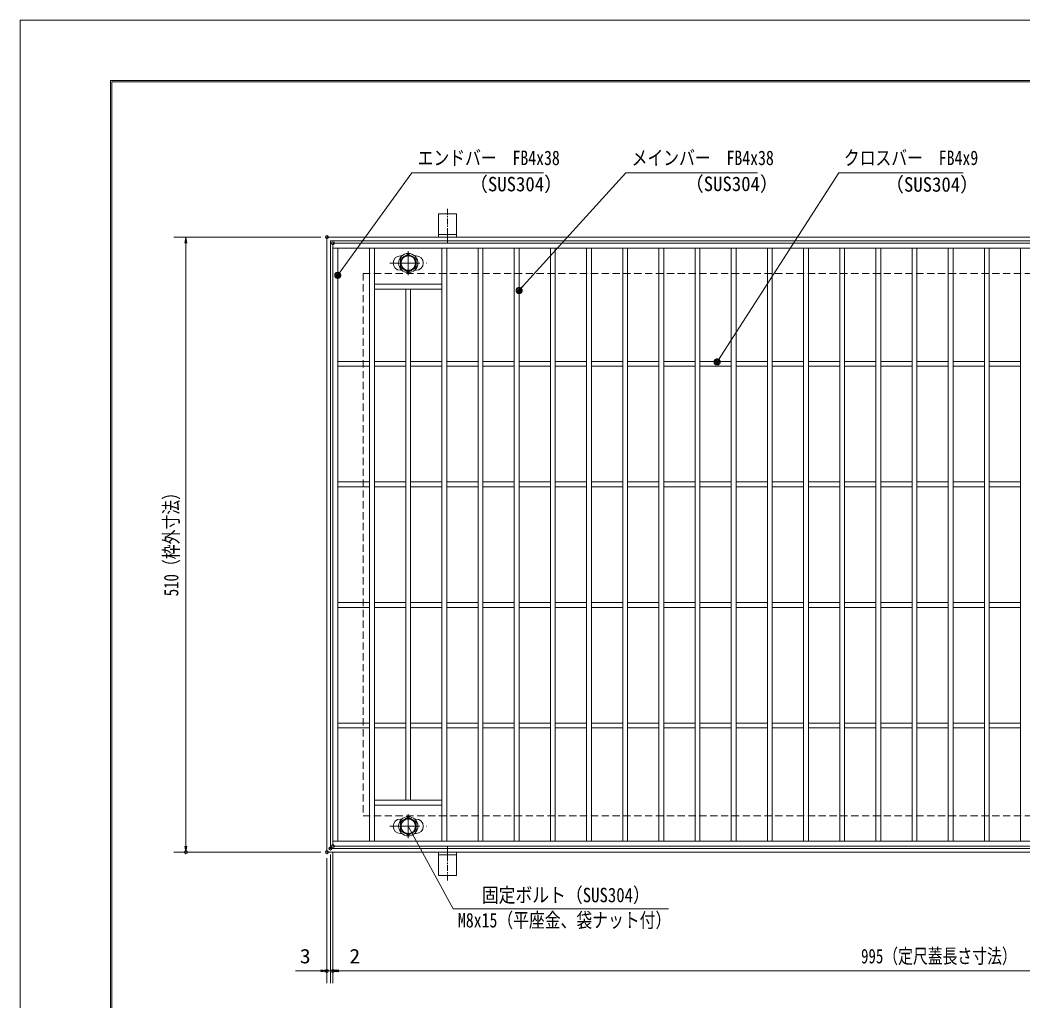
# Model space of a CAD drawing. Units: millimetres, scale not verified. Extents: x -1050 to 1050, y -742 to 742.
# Drawn here: x -1050 to -218, y -71 to 742 of the extents above; entities that cross this region are included whole.
import ezdxf
from ezdxf.enums import TextEntityAlignment as Align

# ---------------------------------------------------------------- set-up
doc = ezdxf.new("R2010")
doc.units = ezdxf.units.MM
doc.header["$LTSCALE"] = 5
doc.header["$PDMODE"] = 32
doc.header["$PDSIZE"] = 2.5
doc.linetypes.add('CHAIN1', pattern=[8, 5, -1, 1, -1])
doc.linetypes.add('DASHED1', pattern=[1.8, 1.2, -0.6])
for name, color, linetype, lineweight in [('0-0_7-図\u3000枠', 4, 'Continuous', 9), ('0-1_寸法注釈', 2, 'Continuous', 9), ('0-2_蓋', 5, 'Continuous', 9), ('0-3_0', 2, 'Continuous', 9), ('0-4_DEFPOINTS', 134, 'Continuous', 9), ('0-7_中心線', 6, 'CHAIN1', 9), ('0-8_枠', 7, 'Continuous', 9), ('0-9_溝開口', 4, 'DASHED1', 9), ('0-A_アンカー', 7, 'Continuous', 9), ('0-B_締付部品', 7, 'Continuous', 9)]:
    doc.layers.add(name, color=color, linetype=linetype, lineweight=lineweight)
doc.styles.add('ＭＳ ゴシック', font='')
doc.styles.get('ＭＳ ゴシック').set_extended_font_data('MS Gothic')

# ---------------------------------------------------------------- blocks, each defined once
blk = doc.blocks.new('_OPEN')
at = {"layer": '0-3_0'}
blk.add_line((0, 0), (-5, 0), dxfattribs=at)
blk.add_lwpolyline([(-5, 0.833), (0, 0), (-5, -0.833)], dxfattribs=at)
blk = doc.blocks.new('A$C5D7C781A')
at = {"layer": '0-A_アンカー', "color": 6, "linetype": 'CHAIN1'}
blk.add_line((37.5, 140.11), (37.5, 0), dxfattribs=at)
at = {"layer": '0-A_アンカー'}
for p, q in [((0, 118.78), (0, 22.26)), ((0, 118.78), (75, 118.78)), ((75, 118.78), (75, 22.26)), ((75, 33.76), (0, 33.76)), ((0, 22.26), (75, 22.26))]:
    blk.add_line(p, q, dxfattribs=at)
blk = doc.blocks.new('_Dot')
at = {"layer": '0-3_0'}
for p, q in [((-2.5, 0), (-5, 0)), ((2.445, 0.5), (-2.445, 0.5)), ((1.997, 1.5), (-1.997, 1.5)), ((2.289, -0.995), (-2.289, -0.995)), ((1.499, -1.995), (-1.499, -1.995))]:
    blk.add_line(p, q, dxfattribs=at)
for points in [[(2.5, 0), (2.48, 0.313), (2.421, 0.622), (2.324, 0.92), (2.191, 1.204), (2.023, 1.469), (1.822, 1.711), (1.594, 1.926), (1.34, 2.111), (1.064, 2.262), (0.773, 2.378), (0.468, 2.456), (0.157, 2.495), (-0.157, 2.495), (-0.468, 2.456), (-0.773, 2.378), (-1.064, 2.262), (-1.34, 2.111), (-1.594, 1.926), (-1.822, 1.711), (-2.023, 1.469), (-2.191, 1.204), (-2.324, 0.92), (-2.421, 0.622), (-2.48, 0.313), (-2.5, 0), (0, 0)], [(-2.5, 0), (-2.48, -0.313), (-2.421, -0.622), (-2.324, -0.92), (-2.191, -1.204), (-2.023, -1.469), (-1.822, -1.711), (-1.594, -1.926), (-1.34, -2.111), (-1.064, -2.262), (-0.773, -2.378), (-0.468, -2.456), (-0.157, -2.495), (0.157, -2.495), (0.468, -2.456), (0.773, -2.378), (1.064, -2.262), (1.34, -2.111), (1.594, -1.926), (1.822, -1.711), (2.023, -1.469), (2.191, -1.204), (2.324, -0.92), (2.421, -0.622), (2.48, -0.313), (2.5, 0), (0, 0)]]:
    blk.add_lwpolyline(points, close=True, dxfattribs=at)

msp = doc.modelspace()

# ---------------------------------------------------------------- linework, layer by layer
at = {"layer": '0-0_7-図\u3000枠'}
for p, q in [((-975, -692.5), (-975, 692.5)), ((-973.75, -691.25), (-973.75, 691.25)), ((-973.75, 691.25), (998.75, 691.25))]:
    msp.add_line(p, q, dxfattribs=at)
msp.add_lwpolyline([(-975, 692.5), (1000, 692.5), (1000, -692.5)], dxfattribs=at)
at = {"layer": '0-1_寸法注釈'}
for p, q in [((-800.45, 562.475), (-922.363, 562.475)), ((-912.363, 557.475), (-912.363, 57.475)), ((-800.45, 52.475), (-922.363, 52.475)), ((-792.45, 50.475), (-792.45, -56.047)), ((-792.45, 50.475), (-792.45, -56.047)), ((-790.45, 52.475), (-790.45, -56.047)), ((-790.45, 52.475), (-790.45, -56.047)), ((-795.45, 47.475), (-795.45, -56.047)), ((-800.45, -46.047), (-821.563, -46.047)), ((-797.45, -46.047), (-802.45, -46.047)), ((-792.45, -46.047), (-795.45, -46.047)), ((-792.45, -46.047), (-790.45, -46.047)), ((-787.45, -46.047), (-782.45, -46.047)), ((-785.45, -46.047), (199.55, -46.047)), ((-785.45, -46.047), (-764.337, -46.047))]:
    msp.add_line(p, q, dxfattribs=at)
for points in [[(-615.707, 615.949), (-724.931, 615.949), (-785.858, 531.668)], [(-438.147, 615.949), (-547.371, 615.949), (-635.274, 518.935)], [(-267.513, 615.949), (-370.72, 615.949), (-471.135, 459.814)], [(-511.9, 5.436), (-690.531, 5.436), (-727.95, 73.972)]]:
    msp.add_lwpolyline(points, dxfattribs=at)
at = {"layer": '0-2_蓋'}
for p, q in [((204.55, 557.475), (-790.45, 557.475)), ((-790.45, 57.475), (-790.45, 557.475)), ((204.55, 553.475), (-790.45, 553.475)), ((-786.45, 61.475), (-786.45, 553.475)), ((-759.95, 553.475), (-759.95, 61.475)), ((-755.95, 553.475), (-755.95, 61.475)), ((-699.95, 553.475), (-699.95, 61.475)), ((-695.95, 553.475), (-695.95, 61.475)), ((-669.95, 553.475), (-669.95, 61.475)), ((-665.95, 553.475), (-665.95, 61.475)), ((-639.95, 553.475), (-639.95, 61.475)), ((-635.95, 553.475), (-635.95, 61.475)), ((-609.95, 553.475), (-609.95, 61.475)), ((-605.95, 553.475), (-605.95, 61.475)), ((-579.95, 553.475), (-579.95, 61.475)), ((-575.95, 553.475), (-575.95, 61.475)), ((-549.95, 553.475), (-549.95, 61.475)), ((-545.95, 553.475), (-545.95, 61.475)), ((-519.95, 553.475), (-519.95, 61.475)), ((-515.95, 553.475), (-515.95, 61.475)), ((-489.95, 553.475), (-489.95, 61.475)), ((-485.95, 553.475), (-485.95, 61.475)), ((-459.95, 553.475), (-459.95, 61.475)), ((-455.95, 553.475), (-455.95, 61.475)), ((-429.95, 553.475), (-429.95, 61.475)), ((-425.95, 553.475), (-425.95, 61.475)), ((-399.95, 553.475), (-399.95, 61.475)), ((-395.95, 553.475), (-395.95, 61.475)), ((-369.95, 553.475), (-369.95, 61.475)), ((-365.95, 553.475), (-365.95, 61.475)), ((-339.95, 553.475), (-339.95, 61.475)), ((-335.95, 553.475), (-335.95, 61.475)), ((-309.95, 553.475), (-309.95, 61.475)), ((-305.95, 553.475), (-305.95, 61.475)), ((-279.95, 553.475), (-279.95, 61.475)), ((-275.95, 553.475), (-275.95, 61.475)), ((-249.95, 553.475), (-249.95, 61.475)), ((-245.95, 553.475), (-245.95, 61.475)), ((-219.95, 553.475), (-219.95, 61.475)), ((-734.45, 546.978), (-733.238, 546.978)), ((-722.662, 546.978), (-721.45, 546.978)), ((-734.45, 534.978), (-733.245, 534.978)), ((-722.655, 534.978), (-721.45, 534.978)), ((-699.95, 523.475), (-755.95, 523.475)), ((-699.95, 519.475), (-755.95, 519.475)), ((-729.95, 519.475), (-729.95, 95.475)), ((-725.95, 519.475), (-725.95, 95.475)), ((-759.95, 459.475), (-786.45, 459.475)), ((-729.95, 459.475), (-755.95, 459.475)), ((-699.95, 459.475), (-725.95, 459.475)), ((-669.95, 459.475), (-695.95, 459.475)), ((-639.95, 459.475), (-665.95, 459.475)), ((-609.95, 459.475), (-635.95, 459.475)), ((-579.95, 459.475), (-605.95, 459.475)), ((-549.95, 459.475), (-575.95, 459.475)), ((-519.95, 459.475), (-545.95, 459.475)), ((-489.95, 459.475), (-515.95, 459.475)), ((-459.95, 459.475), (-485.95, 459.475)), ((-429.95, 459.475), (-455.95, 459.475)), ((-399.95, 459.475), (-425.95, 459.475)), ((-369.95, 459.475), (-395.95, 459.475)), ((-339.95, 459.475), (-365.95, 459.475)), ((-309.95, 459.475), (-335.95, 459.475)), ((-279.95, 459.475), (-305.95, 459.475)), ((-249.95, 459.475), (-275.95, 459.475)), ((-219.95, 459.475), (-245.95, 459.475)), ((-759.95, 455.475), (-786.45, 455.475)), ((-729.95, 455.475), (-755.95, 455.475)), ((-699.95, 455.475), (-725.95, 455.475)), ((-669.95, 455.475), (-695.95, 455.475)), ((-639.95, 455.475), (-665.95, 455.475)), ((-609.95, 455.475), (-635.95, 455.475)), ((-579.95, 455.475), (-605.95, 455.475)), ((-549.95, 455.475), (-575.95, 455.475)), ((-519.95, 455.475), (-545.95, 455.475)), ((-489.95, 455.475), (-515.95, 455.475)), ((-459.95, 455.475), (-485.95, 455.475)), ((-429.95, 455.475), (-455.95, 455.475)), ((-399.95, 455.475), (-425.95, 455.475)), ((-369.95, 455.475), (-395.95, 455.475)), ((-339.95, 455.475), (-365.95, 455.475)), ((-309.95, 455.475), (-335.95, 455.475)), ((-279.95, 455.475), (-305.95, 455.475)), ((-249.95, 455.475), (-275.95, 455.475)), ((-219.95, 455.475), (-245.95, 455.475)), ((-759.95, 359.475), (-786.45, 359.475)), ((-729.95, 359.475), (-755.95, 359.475)), ((-699.95, 359.475), (-725.95, 359.475)), ((-669.95, 359.475), (-695.95, 359.475)), ((-639.95, 359.475), (-665.95, 359.475)), ((-609.95, 359.475), (-635.95, 359.475)), ((-579.95, 359.475), (-605.95, 359.475)), ((-549.95, 359.475), (-575.95, 359.475)), ((-519.95, 359.475), (-545.95, 359.475)), ((-489.95, 359.475), (-515.95, 359.475)), ((-459.95, 359.475), (-485.95, 359.475)), ((-429.95, 359.475), (-455.95, 359.475)), ((-399.95, 359.475), (-425.95, 359.475)), ((-369.95, 359.475), (-395.95, 359.475)), ((-339.95, 359.475), (-365.95, 359.475)), ((-309.95, 359.475), (-335.95, 359.475)), ((-279.95, 359.475), (-305.95, 359.475)), ((-249.95, 359.475), (-275.95, 359.475)), ((-219.95, 359.475), (-245.95, 359.475)), ((-759.95, 355.475), (-786.45, 355.475)), ((-729.95, 355.475), (-755.95, 355.475)), ((-699.95, 355.475), (-725.95, 355.475)), ((-669.95, 355.475), (-695.95, 355.475)), ((-639.95, 355.475), (-665.95, 355.475)), ((-609.95, 355.475), (-635.95, 355.475)), ((-579.95, 355.475), (-605.95, 355.475)), ((-549.95, 355.475), (-575.95, 355.475)), ((-519.95, 355.475), (-545.95, 355.475)), ((-489.95, 355.475), (-515.95, 355.475)), ((-459.95, 355.475), (-485.95, 355.475)), ((-429.95, 355.475), (-455.95, 355.475)), ((-399.95, 355.475), (-425.95, 355.475)), ((-369.95, 355.475), (-395.95, 355.475)), ((-339.95, 355.475), (-365.95, 355.475)), ((-309.95, 355.475), (-335.95, 355.475)), ((-279.95, 355.475), (-305.95, 355.475)), ((-249.95, 355.475), (-275.95, 355.475)), ((-219.95, 355.475), (-245.95, 355.475)), ((-759.95, 259.475), (-786.45, 259.475)), ((-729.95, 259.475), (-755.95, 259.475)), ((-699.95, 259.475), (-725.95, 259.475)), ((-669.95, 259.475), (-695.95, 259.475)), ((-639.95, 259.475), (-665.95, 259.475)), ((-609.95, 259.475), (-635.95, 259.475)), ((-579.95, 259.475), (-605.95, 259.475)), ((-549.95, 259.475), (-575.95, 259.475)), ((-519.95, 259.475), (-545.95, 259.475)), ((-489.95, 259.475), (-515.95, 259.475)), ((-459.95, 259.475), (-485.95, 259.475)), ((-429.95, 259.475), (-455.95, 259.475)), ((-399.95, 259.475), (-425.95, 259.475)), ((-369.95, 259.475), (-395.95, 259.475)), ((-339.95, 259.475), (-365.95, 259.475)), ((-309.95, 259.475), (-335.95, 259.475)), ((-279.95, 259.475), (-305.95, 259.475)), ((-249.95, 259.475), (-275.95, 259.475)), ((-219.95, 259.475), (-245.95, 259.475)), ((-759.95, 255.475), (-786.45, 255.475)), ((-729.95, 255.475), (-755.95, 255.475)), ((-699.95, 255.475), (-725.95, 255.475)), ((-669.95, 255.475), (-695.95, 255.475)), ((-639.95, 255.475), (-665.95, 255.475)), ((-609.95, 255.475), (-635.95, 255.475)), ((-579.95, 255.475), (-605.95, 255.475)), ((-549.95, 255.475), (-575.95, 255.475)), ((-519.95, 255.475), (-545.95, 255.475)), ((-489.95, 255.475), (-515.95, 255.475)), ((-459.95, 255.475), (-485.95, 255.475)), ((-429.95, 255.475), (-455.95, 255.475)), ((-399.95, 255.475), (-425.95, 255.475)), ((-369.95, 255.475), (-395.95, 255.475)), ((-339.95, 255.475), (-365.95, 255.475)), ((-309.95, 255.475), (-335.95, 255.475)), ((-279.95, 255.475), (-305.95, 255.475)), ((-249.95, 255.475), (-275.95, 255.475)), ((-219.95, 255.475), (-245.95, 255.475)), ((-759.95, 159.475), (-786.45, 159.475)), ((-729.95, 159.475), (-755.95, 159.475)), ((-699.95, 159.475), (-725.95, 159.475)), ((-669.95, 159.475), (-695.95, 159.475)), ((-639.95, 159.475), (-665.95, 159.475)), ((-609.95, 159.475), (-635.95, 159.475)), ((-579.95, 159.475), (-605.95, 159.475)), ((-549.95, 159.475), (-575.95, 159.475)), ((-519.95, 159.475), (-545.95, 159.475)), ((-489.95, 159.475), (-515.95, 159.475)), ((-459.95, 159.475), (-485.95, 159.475)), ((-429.95, 159.475), (-455.95, 159.475)), ((-399.95, 159.475), (-425.95, 159.475)), ((-369.95, 159.475), (-395.95, 159.475)), ((-339.95, 159.475), (-365.95, 159.475)), ((-309.95, 159.475), (-335.95, 159.475)), ((-279.95, 159.475), (-305.95, 159.475)), ((-249.95, 159.475), (-275.95, 159.475)), ((-219.95, 159.475), (-245.95, 159.475)), ((-759.95, 155.475), (-786.45, 155.475)), ((-729.95, 155.475), (-755.95, 155.475)), ((-699.95, 155.475), (-725.95, 155.475)), ((-669.95, 155.475), (-695.95, 155.475)), ((-639.95, 155.475), (-665.95, 155.475)), ((-609.95, 155.475), (-635.95, 155.475)), ((-579.95, 155.475), (-605.95, 155.475)), ((-549.95, 155.475), (-575.95, 155.475)), ((-519.95, 155.475), (-545.95, 155.475)), ((-489.95, 155.475), (-515.95, 155.475)), ((-459.95, 155.475), (-485.95, 155.475)), ((-429.95, 155.475), (-455.95, 155.475)), ((-399.95, 155.475), (-425.95, 155.475)), ((-369.95, 155.475), (-395.95, 155.475)), ((-339.95, 155.475), (-365.95, 155.475)), ((-309.95, 155.475), (-335.95, 155.475)), ((-279.95, 155.475), (-305.95, 155.475)), ((-249.95, 155.475), (-275.95, 155.475)), ((-219.95, 155.475), (-245.95, 155.475)), ((-699.95, 95.475), (-755.95, 95.475)), ((-699.95, 91.475), (-755.95, 91.475)), ((-734.45, 79.972), (-733.245, 79.972)), ((-722.655, 79.972), (-721.45, 79.972)), ((-734.45, 67.972), (-733.238, 67.972)), ((-722.662, 67.972), (-721.45, 67.972)), ((-790.45, 61.475), (204.55, 61.475)), ((-790.45, 57.475), (204.55, 57.475))]:
    msp.add_line(p, q, dxfattribs=at)
for centre, start, end in [((-734.45, 540.978), 90, 270), ((-721.45, 540.978), 270, 90), ((-734.45, 73.972), 90, 270), ((-721.45, 73.972), 270, 90)]:
    msp.add_arc(centre, 6, start, end, dxfattribs=at)
at = {"layer": '0-2_蓋', "color": 7}
for p in [(-790.45, 557.475), (-790.45, 57.475)]:
    msp.add_point(p, dxfattribs=at)
at = {"layer": '0-4_DEFPOINTS'}
msp.add_lwpolyline([(-1050, -742.5), (-1050, 742.5), (1050, 742.5), (1050, -742.5)], close=True, dxfattribs=at)
for p in [(-795.45, 562.475), (-790.45, 57.475), (-912.363, 52.475), (-795.45, 52.475), (-795.45, 52.475), (-792.45, 55.475), (-795.45, -46.047), (-790.45, -46.047)]:
    msp.add_point(p, dxfattribs=at)
at = {"layer": '0-7_中心線'}
for p, q in [((-727.95, 550.871), (-727.95, 531.085)), ((-743.196, 540.978), (-712.704, 540.978)), ((-727.95, 64.079), (-727.95, 83.865)), ((-743.196, 73.972), (-712.704, 73.972))]:
    msp.add_line(p, q, dxfattribs=at)
at = {"layer": '0-8_枠'}
for p, q in [((-795.45, 562.475), (409.55, 562.475)), ((-795.45, 562.475), (-795.45, 52.475)), ((-792.45, 559.475), (407.714, 559.475)), ((-792.45, 559.475), (-792.45, 55.475)), ((-795.45, 52.475), (409.55, 52.475)), ((-792.45, 55.475), (411.386, 55.475))]:
    msp.add_line(p, q, dxfattribs=at)
at = {"layer": '0-9_溝開口'}
for p, q in [((-765.45, 532.475), (204.55, 532.475)), ((-765.45, 532.475), (-765.45, 82.475)), ((-765.45, 82.475), (204.55, 82.475))]:
    msp.add_line(p, q, dxfattribs=at)
at = {"layer": '0-B_締付部品'}
for p, q in [((-734.45, 544.731), (-727.95, 548.483)), ((-734.45, 537.225), (-734.45, 544.731)), ((-727.95, 533.472), (-734.45, 537.225)), ((-721.45, 537.225), (-727.95, 533.472)), ((-721.45, 77.725), (-727.95, 81.478)), ((-721.45, 70.219), (-721.45, 77.725)), ((-734.45, 70.219), (-727.95, 66.467)), ((-727.95, 66.467), (-721.45, 70.219))]:
    msp.add_line(p, q, dxfattribs=at)
for points in [[(-727.95, 548.483), (-721.45, 544.731), (-721.45, 537.225)], [(-727.95, 81.478), (-734.45, 77.725), (-734.45, 70.219)]]:
    msp.add_lwpolyline(points, dxfattribs=at)
for centre, radius in [((-727.95, 540.975), 8), ((-727.95, 540.978), 6.5), ((-727.95, 540.978), 5.993), ((-727.95, 73.975), 8), ((-727.95, 73.972), 6.5), ((-727.95, 73.972), 5.993)]:
    msp.add_circle(centre, radius, dxfattribs=at)

# ---------------------------------------------------------------- block references
at = {"layer": '0-1_寸法注釈'}
for name, p, rotation in [('_OPEN', (-912.363, 562.475), 90), ('_Dot', (-786.45, 530.862), 233.693), ('_Dot', (-635.95, 518.198), 227.49783), ('_Dot', (-471.679, 458.975), 236.9952), ('_OPEN', (-912.363, 52.475), 270), ('_OPEN', (-792.45, -46.047), 180), ('_OPEN', (-790.45, -46.047), 180), ('_OPEN', (-790.45, -46.047), 180)]:
    msp.add_blockref(name, p, dxfattribs=dict(at, rotation=rotation))
for p in [(-795.45, -46.047), (-792.45, -46.047)]:
    msp.add_blockref('_OPEN', p, dxfattribs=at)
at = {"layer": '0-A_アンカー', "xscale": 0.2, "yscale": 0.2}
msp.add_blockref('A$C5D7C781A', (-702.95, 558.023), dxfattribs=at)
at = {"layer": '0-A_アンカー', "xscale": -0.2, "yscale": 0.2, "rotation": 180}
msp.add_blockref('A$C5D7C781A', (-702.95, 56.927), dxfattribs=at)

# ---------------------------------------------------------------- texts
at = {"layer": '0-1_寸法注釈', "color": 7, "style": 'ＭＳ ゴシック'}
for s, height, width, p in [('エンドバー\u3000FB4x38', 12.02, 0.8, (-720.154, 618.636)), ('メインバー\u3000FB4x38', 12.02, 0.8, (-542.593, 618.636)), ('クロスバー\u3000FB4x9', 12.03, 0.8, (-366.554, 618.636)), ('（SUS304）', 12.02, 0.95, (-677.407, 596.844)), ('（SUS304）', 12.02, 0.95, (-498.366, 597.081)), ('（SUS304）', 12.02, 0.95, (-332.223, 596.564)), ('固定ボルト（SUS304）', 12.03, 0.85, (-666.88, 7.308)), ('M8x15（平座金、袋ナット付）', 12.02, 0.8, (-686.701, -13.543)), ('3', 12.02, 1.1, (-817.873, -43.36)), ('2', 12.02, 1.1, (-776.76, -43.36)), ('995（定尺蓋長さ寸法）', 12.03, 0.75, (-352.249, -43.36))]:
    msp.add_text(s, height=height, dxfattribs=dict(at, width=width)).set_placement(p, align=Align.BOTTOM_LEFT)
at = {"layer": '0-1_寸法注釈', "color": 7, "style": 'ＭＳ ゴシック', "width": 0.75}
msp.add_text('510（枠外寸法）', height=12.03, rotation=90, dxfattribs=at).set_placement((-915.05, 264.682), align=Align.BOTTOM_LEFT)

doc.saveas('drawing.dxf')
